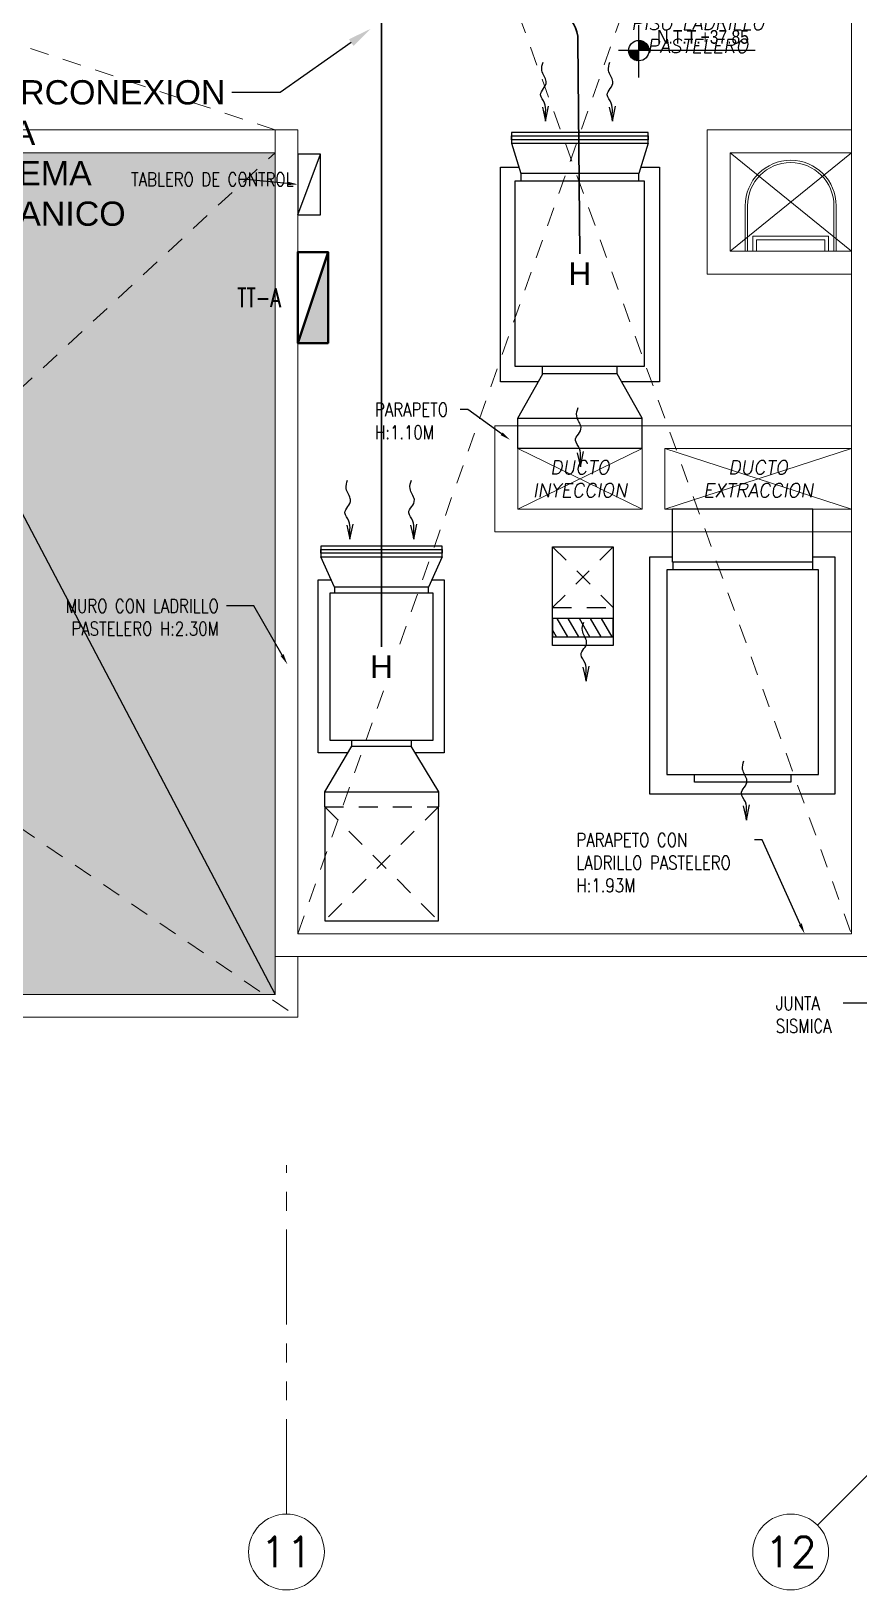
# Model space of a CAD drawing. Header units: millimetres. Extents: x -3 to 53, y -110 to 39.
# Drawn here: x 21.29 to 26.75, y -83.33 to -73.06 of the extents above; entities that cross this region are included whole.
import ezdxf
from ezdxf import colors
from ezdxf.entities.mleader import LeaderData, LeaderLine
from ezdxf.enums import TextEntityAlignment as Align
from ezdxf.math import Vec2, Vec3

# ---------------------------------------------------------------- set-up
doc = ezdxf.new("R2010")
doc.units = ezdxf.units.MM
doc.set_wipeout_variables(frame=1)
for name, pattern in [('HIDDEN2', [0.1875, 0.125, -0.0625]), ('PHANTOM', [63.5, 31.75, -6.35, 6.35, -6.35, 6.35, -6.35]), ('PHANTOM2', [1.25, 0.625, -0.125, 0.125, -0.125, 0.125, -0.125])]:
    doc.linetypes.add(name, pattern=pattern)
for name, color, linetype in [('A-EJES', 8, 'PHANTOM'), ('A-JARDIN', 8, 'Continuous'), ('A-LINEAS', 8, 'Continuous'), ('A-MURO BAJO', 8, 'Continuous'), ('A-NIVELES-NPT', 8, 'Continuous'), ('A-PROYECCIONES', 8, 'HIDDEN2'), ('A-TEXTO-ACABADO PISO', 8, 'Continuous'), ('A-TEXTO-INDICACIONES', 8, 'Continuous'), ('DLP_TEXTO AMBIENTE', 8, 'Continuous'), ('L3 Equipos y Ductos', 8, 'Continuous'), ('L4 Linea mediana', 8, 'Continuous'), ('L5 Linea mediana segmentada', 8, 'HIDDEN2'), ('L6 Linea fina', 8, 'Continuous')]:
    doc.layers.add(name, color=color, linetype=linetype)
for name, color, linetype, lineweight in [('DLP_MURO ALTO', 8, 'Continuous', 20), ('MQ.CANALI DYA', 3, 'LINEAPERPEN', 30), ('MQ.DETECTOR HUMO', 5, 'Continuous', 30), ('MQ.TABLERO', 8, 'Continuous', 40), ('MQ.TEXTO GENERAL', 255, 'Continuous', 40)]:
    doc.layers.add(name, color=color, linetype=linetype, lineweight=lineweight)
doc.styles.add('R80', font='ARIALN.TTF', dxfattribs={"height": 2.03})
doc.styles.add('ROMANS', font='ROMANS.shx', dxfattribs={"oblique": 10})
doc.styles.get("Standard").update_dxf_attribs({"font": 'arial.ttf'})
doc.styles.add('TXT_COTAS', font='romans.shx', dxfattribs={"width": 0.8})
doc.styles.add('XREF_TORREC$0$MQTEXTO', font='romans.shx')
doc.linetypes.add('LINEAPERPEN', pattern='A,0.75,-0.2,["I",Standard,S=0.12,R=0.09,X=0,Y=-0.06],-0.25', length=1.2)

# ---------------------------------------------------------------- blocks, each defined once
blk = doc.blocks.new('DETECTOR DE HUMO 1 EN 75')
blk.add_wipeout([(0.13, 0.13), (0.13, 0.132), (0.13, 0.133), (0.13, 0.135), (0.13, 0.137), (0.13, 0.138), (0.13, 0.14), (0.129, 0.141), (0.129, 0.143), (0.129, 0.145), (0.129, 0.146), (0.129, 0.148), (0.129, 0.15), (0.128, 0.151), (0.128, 0.153), (0.128, 0.154), (0.127, 0.156), (0.127, 0.158), (0.127, 0.159), (0.126, 0.161), (0.126, 0.162), (0.125, 0.164), (0.125, 0.165), (0.125, 0.167), (0.124, 0.169), (0.124, 0.17), (0.123, 0.172), (0.123, 0.173), (0.122, 0.175), (0.121, 0.176), (0.121, 0.178), (0.12, 0.179), (0.12, 0.181), (0.119, 0.182), (0.118, 0.184), (0.118, 0.185), (0.117, 0.187), (0.116, 0.188), (0.115, 0.19), (0.115, 0.191), (0.114, 0.193), (0.113, 0.194), (0.112, 0.195), (0.111, 0.197), (0.111, 0.198), (0.11, 0.2), (0.109, 0.201), (0.108, 0.202), (0.107, 0.204), (0.106, 0.205), (0.105, 0.206), (0.104, 0.208), (0.103, 0.209), (0.102, 0.21), (0.101, 0.212), (0.1, 0.213), (0.099, 0.214), (0.098, 0.215), (0.097, 0.217), (0.096, 0.218), (0.095, 0.219), (0.094, 0.22), (0.092, 0.221), (0.091, 0.222), (0.09, 0.224), (0.089, 0.225), (0.088, 0.226), (0.087, 0.227), (0.085, 0.228), (0.084, 0.229), (0.083, 0.23), (0.082, 0.231), (0.08, 0.232), (0.079, 0.233), (0.078, 0.234), (0.076, 0.235), (0.075, 0.236), (0.074, 0.237), (0.072, 0.238), (0.071, 0.239), (0.07, 0.24), (0.068, 0.241), (0.067, 0.241), (0.065, 0.242), (0.064, 0.243), (0.063, 0.244), (0.061, 0.245), (0.06, 0.245), (0.058, 0.246), (0.057, 0.247), (0.055, 0.248), (0.054, 0.248), (0.052, 0.249), (0.051, 0.25), (0.049, 0.25), (0.048, 0.251), (0.046, 0.251), (0.045, 0.252), (0.043, 0.253), (0.042, 0.253), (0.04, 0.254), (0.039, 0.254), (0.037, 0.255), (0.035, 0.255), (0.034, 0.255), (0.032, 0.256), (0.031, 0.256), (0.029, 0.257), (0.028, 0.257), (0.026, 0.257), (0.024, 0.258), (0.023, 0.258), (0.021, 0.258), (0.02, 0.259), (0.018, 0.259), (0.016, 0.259), (0.015, 0.259), (0.013, 0.259), (0.011, 0.259), (0.01, 0.26), (0.008, 0.26), (0.007, 0.26), (0.005, 0.26), (0.003, 0.26), (0.002, 0.26), (0, 0.26), (-0.002, 0.26), (-0.003, 0.26), (-0.005, 0.26), (-0.007, 0.26), (-0.008, 0.26), (-0.01, 0.26), (-0.011, 0.259), (-0.013, 0.259), (-0.015, 0.259), (-0.016, 0.259), (-0.018, 0.259), (-0.02, 0.259), (-0.021, 0.258), (-0.023, 0.258), (-0.024, 0.258), (-0.026, 0.257), (-0.028, 0.257), (-0.029, 0.257), (-0.031, 0.256), (-0.032, 0.256), (-0.034, 0.255), (-0.035, 0.255), (-0.037, 0.255), (-0.039, 0.254), (-0.04, 0.254), (-0.042, 0.253), (-0.043, 0.253), (-0.045, 0.252), (-0.046, 0.251), (-0.048, 0.251), (-0.049, 0.25), (-0.051, 0.25), (-0.052, 0.249), (-0.054, 0.248), (-0.055, 0.248), (-0.057, 0.247), (-0.058, 0.246), (-0.06, 0.245), (-0.061, 0.245), (-0.063, 0.244), (-0.064, 0.243), (-0.065, 0.242), (-0.067, 0.241), (-0.068, 0.241), (-0.07, 0.24), (-0.071, 0.239), (-0.072, 0.238), (-0.074, 0.237), (-0.075, 0.236), (-0.076, 0.235), (-0.078, 0.234), (-0.079, 0.233), (-0.08, 0.232), (-0.082, 0.231), (-0.083, 0.23), (-0.084, 0.229), (-0.085, 0.228), (-0.087, 0.227), (-0.088, 0.226), (-0.089, 0.225), (-0.09, 0.224), (-0.091, 0.222), (-0.092, 0.221), (-0.094, 0.22), (-0.095, 0.219), (-0.096, 0.218), (-0.097, 0.217), (-0.098, 0.215), (-0.099, 0.214), (-0.1, 0.213), (-0.101, 0.212), (-0.102, 0.21), (-0.103, 0.209), (-0.104, 0.208), (-0.105, 0.206), (-0.106, 0.205), (-0.107, 0.204), (-0.108, 0.202), (-0.109, 0.201), (-0.11, 0.2), (-0.111, 0.198), (-0.111, 0.197), (-0.112, 0.195), (-0.113, 0.194), (-0.114, 0.193), (-0.115, 0.191), (-0.115, 0.19), (-0.116, 0.188), (-0.117, 0.187), (-0.118, 0.185), (-0.118, 0.184), (-0.119, 0.182), (-0.12, 0.181), (-0.12, 0.179), (-0.121, 0.178), (-0.121, 0.176), (-0.122, 0.175), (-0.123, 0.173), (-0.123, 0.172), (-0.124, 0.17), (-0.124, 0.169), (-0.125, 0.167), (-0.125, 0.165), (-0.125, 0.164), (-0.126, 0.162), (-0.126, 0.161), (-0.127, 0.159), (-0.127, 0.158), (-0.127, 0.156), (-0.128, 0.154), (-0.128, 0.153), (-0.128, 0.151), (-0.129, 0.15), (-0.129, 0.148), (-0.129, 0.146), (-0.129, 0.145), (-0.129, 0.143), (-0.129, 0.141), (-0.13, 0.14), (-0.13, 0.138), (-0.13, 0.137), (-0.13, 0.135), (-0.13, 0.133), (-0.13, 0.132), (-0.13, 0.13), (-0.13, 0.128), (-0.13, 0.127), (-0.13, 0.125), (-0.13, 0.123), (-0.13, 0.122), (-0.13, 0.12), (-0.129, 0.119), (-0.129, 0.117), (-0.129, 0.115), (-0.129, 0.114), (-0.129, 0.112), (-0.129, 0.11), (-0.128, 0.109), (-0.128, 0.107), (-0.128, 0.106), (-0.127, 0.104), (-0.127, 0.102), (-0.127, 0.101), (-0.126, 0.099), (-0.126, 0.098), (-0.125, 0.096), (-0.125, 0.095), (-0.125, 0.093), (-0.124, 0.091), (-0.124, 0.09), (-0.123, 0.088), (-0.123, 0.087), (-0.122, 0.085), (-0.121, 0.084), (-0.121, 0.082), (-0.12, 0.081), (-0.12, 0.079), (-0.119, 0.078), (-0.118, 0.076), (-0.118, 0.075), (-0.117, 0.073), (-0.116, 0.072), (-0.115, 0.07), (-0.115, 0.069), (-0.114, 0.067), (-0.113, 0.066), (-0.112, 0.065), (-0.111, 0.063), (-0.111, 0.062), (-0.11, 0.06), (-0.109, 0.059), (-0.108, 0.058), (-0.107, 0.056), (-0.106, 0.055), (-0.105, 0.054), (-0.104, 0.052), (-0.103, 0.051), (-0.102, 0.05), (-0.101, 0.048), (-0.1, 0.047), (-0.099, 0.046), (-0.098, 0.045), (-0.097, 0.043), (-0.096, 0.042), (-0.095, 0.041), (-0.094, 0.04), (-0.092, 0.039), (-0.091, 0.038), (-0.09, 0.036), (-0.089, 0.035), (-0.088, 0.034), (-0.087, 0.033), (-0.085, 0.032), (-0.084, 0.031), (-0.083, 0.03), (-0.082, 0.029), (-0.08, 0.028), (-0.079, 0.027), (-0.078, 0.026), (-0.076, 0.025), (-0.075, 0.024), (-0.074, 0.023), (-0.072, 0.022), (-0.071, 0.021), (-0.07, 0.02), (-0.068, 0.019), (-0.067, 0.019), (-0.065, 0.018), (-0.064, 0.017), (-0.063, 0.016), (-0.061, 0.015), (-0.06, 0.015), (-0.058, 0.014), (-0.057, 0.013), (-0.055, 0.012), (-0.054, 0.012), (-0.052, 0.011), (-0.051, 0.01), (-0.049, 0.01), (-0.048, 0.009), (-0.046, 0.009), (-0.045, 0.008), (-0.043, 0.007), (-0.042, 0.007), (-0.04, 0.006), (-0.039, 0.006), (-0.037, 0.005), (-0.035, 0.005), (-0.034, 0.005), (-0.032, 0.004), (-0.031, 0.004), (-0.029, 0.003), (-0.028, 0.003), (-0.026, 0.003), (-0.024, 0.002), (-0.023, 0.002), (-0.021, 0.002), (-0.02, 0.001), (-0.018, 0.001), (-0.016, 0.001), (-0.015, 0.001), (-0.013, 0.001), (-0.011, 0.001), (-0.01, 0), (-0.008, 0), (-0.007, 0), (-0.005, 0), (-0.003, 0), (-0.002, 0), (0, 0), (0.002, 0), (0.003, 0), (0.005, 0), (0.007, 0), (0.008, 0), (0.01, 0), (0.011, 0.001), (0.013, 0.001), (0.015, 0.001), (0.016, 0.001), (0.018, 0.001), (0.02, 0.001), (0.021, 0.002), (0.023, 0.002), (0.024, 0.002), (0.026, 0.003), (0.028, 0.003), (0.029, 0.003), (0.031, 0.004), (0.032, 0.004), (0.034, 0.005), (0.035, 0.005), (0.037, 0.005), (0.039, 0.006), (0.04, 0.006), (0.042, 0.007), (0.043, 0.007), (0.045, 0.008), (0.046, 0.009), (0.048, 0.009), (0.049, 0.01), (0.051, 0.01), (0.052, 0.011), (0.054, 0.012), (0.055, 0.012), (0.057, 0.013), (0.058, 0.014), (0.06, 0.015), (0.061, 0.015), (0.063, 0.016), (0.064, 0.017), (0.065, 0.018), (0.067, 0.019), (0.068, 0.019), (0.07, 0.02), (0.071, 0.021), (0.072, 0.022), (0.074, 0.023), (0.075, 0.024), (0.076, 0.025), (0.078, 0.026), (0.079, 0.027), (0.08, 0.028), (0.082, 0.029), (0.083, 0.03), (0.084, 0.031), (0.085, 0.032), (0.087, 0.033), (0.088, 0.034), (0.089, 0.035), (0.09, 0.036), (0.091, 0.038), (0.092, 0.039), (0.094, 0.04), (0.095, 0.041), (0.096, 0.042), (0.097, 0.043), (0.098, 0.045), (0.099, 0.046), (0.1, 0.047), (0.101, 0.048), (0.102, 0.05), (0.103, 0.051), (0.104, 0.052), (0.105, 0.054), (0.106, 0.055), (0.107, 0.056), (0.108, 0.058), (0.109, 0.059), (0.11, 0.06), (0.111, 0.062), (0.111, 0.063), (0.112, 0.065), (0.113, 0.066), (0.114, 0.067), (0.115, 0.069), (0.115, 0.07), (0.116, 0.072), (0.117, 0.073), (0.118, 0.075), (0.118, 0.076), (0.119, 0.078), (0.12, 0.079), (0.12, 0.081), (0.121, 0.082), (0.121, 0.084), (0.122, 0.085), (0.123, 0.087), (0.123, 0.088), (0.124, 0.09), (0.124, 0.091), (0.125, 0.093), (0.125, 0.095), (0.125, 0.096), (0.126, 0.098), (0.126, 0.099), (0.127, 0.101), (0.127, 0.102), (0.127, 0.104), (0.128, 0.106), (0.128, 0.107), (0.128, 0.109), (0.129, 0.11), (0.129, 0.112), (0.129, 0.114), (0.129, 0.115), (0.129, 0.117), (0.129, 0.119), (0.13, 0.12), (0.13, 0.122), (0.13, 0.123), (0.13, 0.125), (0.13, 0.127), (0.13, 0.128)]).dxf.layer = 'MQ.DETECTOR HUMO'
at = {"layer": 'MQ.DETECTOR HUMO'}
blk.add_text('H', height=0.15, rotation=180, dxfattribs=at).set_placement((0, 0.13), align=Align.MIDDLE_CENTER)
blk = doc.blocks.new('TEXTO DUCTOS PT')
at = {"layer": 'A-TEXTO-INDICACIONES', "char_height": 0.09, "width": 0.4157, "attachment_point": 5, "style": 'ROMANS'}
for s, insert in [('\\pxsm1,qc,t16;DUCTO INYECCION', (23.56, -9.825, 0)), ('\\pxsm1,qc,t16;DUCTO EXTRACCION', (24.735, -9.825, 0))]:
    blk.add_mtext(s, dxfattribs=dict(at, insert=insert))
blk = doc.blocks.new('Ejes_Torre C')
at = {"color": 8, "lineweight": 0}
blk.add_line((26.85, -2.5), (26.477, -2.873), dxfattribs=at)
at = {"layer": 'A-EJES', "color": 8, "linetype": 'PHANTOM2', "lineweight": 0}
blk.add_lwpolyline([(22.975, -2.8), (22.975, -0.5)], dxfattribs=at)
at = {"layer": 'A-EJES', "color": 8, "linetype": 'Continuous', "lineweight": 0}
for centre in [(22.975, -3.05), (26.3, -3.05)]:
    blk.add_circle(centre, 0.25, dxfattribs=at)
at = {"layer": 'A-EJES', "color": 8, "linetype": 'Continuous', "lineweight": 0, "style": 'ROMANS'}
for s, p in [('11', (22.975, -3.05)), ('12', (26.3, -3.05))]:
    blk.add_text(s, height=0.2, dxfattribs=at).set_placement(p, align=Align.MIDDLE_CENTER)
blk = doc.blocks.new('IISS-AZ')
at = {"color": 8}
blk.add_line((-28.3, -8.474, 0), (-25.8, -13.225, 0), dxfattribs=at)
blk = doc.blocks.new('TEXTO AMBIENTES AZ')
at = {"layer": 'A-TEXTO-ACABADO PISO', "color": 8, "lineweight": 0, "insert": (24.337, -6.776), "char_height": 0.09, "attachment_point": 2, "style": 'ROMANS'}
blk.add_mtext_dynamic_manual_height_columns('PISO LADRILLO PASTELERO', width=1.20225, gutter_width=12.5, heights=[0], dxfattribs=at)
blk = doc.blocks.new('DPTO 75_D3')
at = {"layer": 'A-MURO BAJO', "color": 8, "lineweight": 0}
for p, q in [((10.75, -5.45, 0), (10.75, -5.7, 0)), ((10.9, -5.45, 0), (10.9, -5.85, 0)), ((-0.75, -5.7, 0), (10.75, -5.7, 0)), ((-1.8, -5.85, 0), (10.9, -5.85, 0))]:
    blk.add_line(p, q, dxfattribs=at)
at = {"layer": 'A-PROYECCIONES', "color": 8, "lineweight": 0}
for p, q in [((4.6, -5.85, 0), (10.75, -0.15, 0)), ((4.6, -1.55, 0), (10.9, -5.85, 0))]:
    blk.add_line(p, q, dxfattribs=at)
at = {"layer": 'DLP_MURO ALTO', "color": 8, "lineweight": 0}
for p, q in [((8.15, 0, 0), (10.75, 0, 0)), ((10.75, -0.15, 0), (8.15, -0.15, 0))]:
    blk.add_line(p, q, dxfattribs=at)
blk = doc.blocks.new('SIM NIVEL PLANTA')
at = {"linetype": 'Continuous'}
h = blk.add_hatch(dxfattribs=at)
h.set_pattern_fill('_USER', color=8, scale=0.089997, angle=45, style=0, pattern_type=0)
h.set_pattern_definition([(45, (31854.49523, 23864.84028), (-0.06363728001, 0.06363728001), [])])
h.paths.add_polyline_path([(-17.33, 0), (-15.98, 0, 0.409209), (-17.33, 1.33)])
h.paths.add_polyline_path([(-18.68, 0, 0.004279), (-18.68, -0.02, 0.414214), (-17.33, -1.37), (-17.33, 0)])
at = {"color": 8}
for p, q in [((-17.33, -3.58), (-17.33, 3.34)), ((-2, 0), (-20, 0))]:
    blk.add_line(p, q, dxfattribs=at)
at = {"color": 8, "linetype": 'Continuous'}
blk.add_circle((-17.33, -0.02), 1.35, dxfattribs=at)
at = {"color": 8, "style": 'R80'}
blk.add_attdef('N.P.T.+0.00', text='', height=1.8, dxfattribs=at).set_placement((-8.87, 1.77), align=Align.MIDDLE_CENTER)
blk = doc.blocks.new('DA 18_18')
at = {"layer": 'L3 Equipos y Ductos', "ltscale": 0.7}
for points in [[(-0.38, 0.159), (-0.43, 0.159), (-0.43, -0.764), (-0.38, -0.764)], [(0.97, 0.015), (1.02, 0.015), (1.02, -0.62), (0.97, -0.62)]]:
    blk.add_lwpolyline(points, dxfattribs=at)
blk.add_lwpolyline([(-0.38, -0.803), (0.97, -0.803), (0.97, 0.197), (-0.38, 0.197)], close=True, dxfattribs=at)
blk = doc.blocks.new('flujo11')
at = {"layer": 'L6 Linea fina'}
for p, q in [((0, 0), (-0.02, -0.1)), ((0.021, -0.093), (0, 0))]:
    blk.add_line(p, q, dxfattribs=at)
blk.add_open_spline([(0, 0), (0.006, -0.043), (-0.016, -0.105), (0.061, -0.19), (-0.035, -0.24), (0.037, -0.331), (0.022, -0.372), (0.016, -0.39)], degree=3, knots=[0, 0, 0, 0, 0.0524684, 0.0807049, 0.1300475, 0.160067, 0.1839926, 0.1839926, 0.1839926, 0.1839926], dxfattribs=at)
blk = doc.blocks.new('DA 15_15')
at = {"layer": 'L3 Equipos y Ductos', "ltscale": 0.7}
blk.add_lwpolyline([(0, -0.855), (1.22, -0.855), (1.22, 0), (0, 0)], close=True, dxfattribs=at)
for points in [[(0, -0.038), (-0.05, -0.038), (-0.05, -0.817), (0, -0.817)], [(1.22, -0.183), (1.27, -0.183), (1.27, -0.673), (1.22, -0.673)]]:
    blk.add_lwpolyline(points, dxfattribs=at)
blk = doc.blocks.new('DA 12_12')
at = {"layer": 'L3 Equipos y Ductos', "ltscale": 0.7}
for points in [[(0.145, 0.485), (0.145, 0.525), (0.535, 0.525), (0.535, 0.485)], [(0.03, -0.485), (0.03, -0.525), (0.65, -0.525), (0.65, -0.485)]]:
    blk.add_lwpolyline(points, dxfattribs=at)
blk.add_lwpolyline([(0.68, -0.485), (0.68, 0.485), (0, 0.485), (0, -0.485)], close=True, dxfattribs=at)
blk = doc.blocks.new('XREF_TORREC$0$TABLERO')
at = {"layer": 'MQ.TABLERO'}
h = blk.add_hatch(color=256, dxfattribs=at)
h.dxf.hatch_style = 1
h.paths.add_polyline_path([(-0.3, 0), (0.3, -0.2), (0.3, 0)])
blk.add_lwpolyline([(-0.3, 0), (0.3, 0), (0.3, -0.2), (-0.3, -0.2), (-0.3, 0), (0.3, -0.2)], dxfattribs=at)
blk = doc.blocks.new('TEXTO NOTAS AZ')
at = {"layer": 'A-TEXTO-INDICACIONES', "color": 8, "lineweight": 0}
ml = blk.add_multileader_mtext('Standard', dxfattribs=at)
ml.set_content('TABLERO DE CONTROL', color=8, style='TXT_COTAS')
ml.set_leader_properties(color=7)
ml.build(insert=Vec2(0, 0))
ml.multileader.update_dxf_attribs({"dogleg_length": 0.05, "arrow_head_size": 0.07})
ctx = ml.context
ctx.base_point, ctx.char_height, ctx.arrow_head_size, ctx.landing_gap_size, ctx.plane_origin = Vec3(20.551, -7.851), 0.09, 0.07, 0.05, Vec3(21.408, -7.859)
notes = []
notes.append((ctx, [(1, (1, 1, 0), (21.36, -7.851), (-1, 0), 0.05, [(0, [(21.7, -7.884)], 0, [])])]))
ctx.mtext.insert, ctx.mtext.width, ctx.mtext.defined_height, ctx.mtext.flow_direction = Vec3(20.601, -7.806), 1.02406, 0.515, 5
ml = blk.add_multileader_mtext('Standard', dxfattribs=at)
ml.set_content('\\pxsm1;PARAPETO\\P\\pt16;H:1.10M', color=8, style='TXT_COTAS')
ml.set_leader_properties(color=7)
ml.build(insert=Vec2(0, 0))
ml.multileader.update_dxf_attribs({"dogleg_length": 0.05, "arrow_head_size": 0.07})
ctx = ml.context
ctx.base_point, ctx.char_height, ctx.arrow_head_size, ctx.landing_gap_size, ctx.plane_origin = Vec3(22.159, -9.369), 0.09, 0.07, 0.05, Vec3(21.643, -9.675)
notes.append((ctx, [(1, (1, 1, 0), (22.82, -9.369), (-1, 0), 0.05, [(0, [(23.101, -9.569)], 0, [])])]))
ctx.mtext.insert, ctx.mtext.width, ctx.mtext.defined_height, ctx.mtext.flow_direction = Vec3(22.209, -9.324), 1.02406, 0.515, 5
ml = blk.add_multileader_mtext('Standard', dxfattribs=at)
ml.set_content('\\pxsm1;MURO CON LADRILLO PASTELERO H:2.30M', color=8, style='TXT_COTAS')
ml.set_leader_properties(color=7)
ml.build(insert=Vec2(0, 0))
ml.multileader.update_dxf_attribs({"dogleg_length": 0.05, "arrow_head_size": 0.07})
ctx = ml.context
ctx.base_point, ctx.char_height, ctx.arrow_head_size, ctx.landing_gap_size, ctx.plane_origin = Vec3(19.998, -10.663), 0.09, 0.07, 0.05, Vec3(21.434, -10.869)
ctx.text_align_type = 2
notes.append((ctx, [(0, (1, 1, 0), (21.411, -10.663), (-1, 0), 0.181, [(0, [(21.631, -11.048)], 0, [])])]))
ctx.mtext.insert, ctx.mtext.width, ctx.mtext.defined_height, ctx.mtext.alignment, ctx.mtext.flow_direction = Vec3(21.179, -10.618), 1.40122, 0.805, 3, 5
ml = blk.add_multileader_mtext('Standard', dxfattribs=at)
ml.set_content('\\pxsm1;PARAPETO CON LADRILLO PASTELERO\\P\\pt16;H:1.93M', color=8, style='TXT_COTAS')
ml.set_leader_properties(color=7)
ml.build(insert=Vec2(0, 0))
ml.multileader.update_dxf_attribs({"dogleg_length": 0.05, "arrow_head_size": 0.07})
ctx = ml.context
ctx.base_point, ctx.char_height, ctx.arrow_head_size, ctx.landing_gap_size, ctx.plane_origin = Vec3(23.487, -12.206), 0.09, 0.07, 0.05, Vec3(23.585, -12.641)
notes.append((ctx, [(1, (1, 1, 0), (24.761, -12.206), (-1, 0), 0.05, [(0, [(25.042, -12.825)], 0, [])])]))
ctx.mtext.insert, ctx.mtext.width, ctx.mtext.defined_height, ctx.mtext.flow_direction = Vec3(23.537, -12.161), 1.30255, 0.515, 5
ml = blk.add_multileader_mtext('Standard', dxfattribs=at)
ml.set_content('\\pxsm1,t16;JUNTA \\PSISMICA', color=8, style='TXT_COTAS')
ml.set_leader_properties(color=7)
ml.build(insert=Vec2(0, 0))
ml.multileader.update_dxf_attribs({"dogleg_length": 0.05, "arrow_head_size": 0.07})
ctx = ml.context
ctx.base_point, ctx.char_height, ctx.arrow_head_size, ctx.landing_gap_size, ctx.plane_origin = Vec3(24.802, -13.282), 0.09, 0.07, 0.05, Vec3(24.583, -13.866)
notes.append((ctx, [(1, (1, 1, 0), (25.503, -13.282), (-1, 0), 0.206, [(0, [(25.598, -12.962)], 0, [])])]))
ctx.mtext.insert, ctx.mtext.width, ctx.mtext.defined_height, ctx.mtext.flow_direction = Vec3(24.852, -13.237), 1.02406, 0.515, 5
for ctx, leaders in notes:
    for number, flags, end, landing, length, lines in leaders:
        leader = LeaderData()
        leader.index, (leader.has_last_leader_line, leader.has_dogleg_vector, leader.attachment_direction) = number, flags
        leader.last_leader_point, leader.dogleg_vector, leader.dogleg_length = Vec3(end), Vec3(landing), length
        for number, points, colour, breaks in lines:
            line = LeaderLine()
            line.index, line.vertices, line.color, line.breaks = number, Vec3.list(points), colors.encode_raw_color(colour), breaks
            leader.lines.append(line)
        ctx.leaders.append(leader)
blk = doc.blocks.new('arq.')
at = {"layer": 'A-JARDIN', "ltscale": 0.5}
h = blk.add_hatch(dxfattribs=at)
h.set_pattern_fill('AR-SAND', color=8, scale=0.0025)
h.set_pattern_definition([(37.5, (166.04783, -0.33881), (-0.00400008, 0.12235331), [0, -0.09652, 0, -0.10795, 0, -0.1031875]), (7.5, (166.04783, -0.33881), (0.11238082, 0.17920628), [0, -0.05207, 0, -0.086995, 0, -0.0333375]), (327.5, (165.96972, -0.33881), (0.19774809, 0.0003593), [0, -0.03175, 0, -0.1143, 0, -0.149225]), (317.5, (165.96972, -0.33881), (0.1908891, 0.05573233), [0, -0.015875, 0, -0.07493, 0, -0.085725])])
h.paths.add_polyline_path([(101.363, -67.239), (101.362, -71.139), (104.162, -71.139), (104.162, -68.589), (105.912, -68.589), (105.912, -67.539), (105.912, -67.239)])
h.paths.add_polyline_path([(101.363, -75.189), (101.362, -71.289), (104.162, -71.289), (104.162, -73.839), (105.912, -73.839), (105.912, -74.889), (105.91, -75.189), (104.548, -75.189), (103.188, -75.189)])
h.paths.add_polyline_path([(121.063, -64.914), (124.112, -64.914), (124.112, -69.064), (123.512, -69.064), (123.512, -70.464), (121.063, -70.464), (121.063, -70.614), (121.062, -70.614), (121.062, -69.464), (120.413, -69.464), (120.412, -69.789), (117.962, -69.789), (117.962, -67.739), (121.063, -67.739)])
h.paths.add_polyline_path([(121.512, -77.514), (124.112, -77.514), (124.112, -71.964), (121.513, -71.964), (121.513, -71.814), (121.512, -71.814), (121.512, -72.964), (120.412, -72.964), (120.412, -72.639), (117.962, -72.639), (117.962, -74.689), (121.512, -74.679)])
at = {"layer": 'L4 Linea mediana', "ltscale": 0.5}
h = blk.add_hatch(dxfattribs=at)
h.set_pattern_fill('ANSI31', color=256, scale=0.02, angle=435)
h.set_pattern_definition([(120, (126.24342, -75.155576), (-0.054993, -0.03175), [])])
h.paths.add_polyline_path([(125.943, -75.156), (126.343, -75.156), (126.343, -75.036), (125.943, -75.036)])
at = {"color": 8, "lineweight": 0}
for points in [[(127.213, -72.614), (127.213, -72.314, -1), (127.813, -72.314), (127.813, -72.614)], [(127.228, -72.614), (127.228, -72.314, -1), (127.798, -72.314), (127.798, -72.614)]]:
    blk.add_lwpolyline(points, format="xyb", dxfattribs=at)
at = {"layer": 'A-LINEAS', "color": 8, "lineweight": 0}
for p, q in [((127.913, -71.814), (126.963, -71.814)), ((126.963, -72.764), (126.963, -71.814)), ((127.113, -72.614), (127.913, -71.964)), ((127.913, -71.964), (127.113, -71.964)), ((127.113, -71.964), (127.913, -72.614)), ((127.113, -72.614), (127.113, -71.964)), ((127.763, -72.514), (127.263, -72.514)), ((127.263, -72.514), (127.263, -72.614)), ((127.738, -72.539), (127.288, -72.539)), ((127.288, -72.539), (127.288, -72.614)), ((127.738, -72.539), (127.738, -72.614)), ((127.763, -72.514), (127.763, -72.614)), ((127.913, -72.614), (127.113, -72.614)), ((127.913, -72.764), (126.963, -72.764))]:
    blk.add_line(p, q, dxfattribs=at)
at = {"layer": 'A-LINEAS', "color": 8, "linetype": 'Continuous', "lineweight": 0}
for p, q in [((125.713, -73.914, 0), (126.533, -74.314, 0)), ((126.533, -73.914, 0), (125.713, -74.314)), ((126.683, -73.914, 0), (127.913, -74.314)), ((127.913, -73.914), (126.683, -74.314, 0))]:
    blk.add_line(p, q, dxfattribs=at)
at = {"layer": 'A-MURO BAJO', "color": 8, "lineweight": 0}
for p, q in [((125.563, -74.464), (125.563, -73.764)), ((125.563, -73.764), (127.913, -73.764)), ((125.713, -73.914), (125.713, -74.314)), ((125.713, -73.914), (126.533, -73.914)), ((126.533, -73.914), (126.533, -74.314)), ((126.683, -73.914), (127.913, -73.914)), ((126.683, -74.314), (126.683, -73.914)), ((125.713, -74.314), (126.533, -74.314)), ((127.913, -74.314), (126.683, -74.314)), ((127.913, -74.464), (125.563, -74.464))]:
    blk.add_line(p, q, dxfattribs=at)
at = {"layer": 'DLP_MURO ALTO', "color": 8, "lineweight": 0}
blk.add_line((127.913, -77.114), (127.913, -66.764), dxfattribs=at)
at = {"layer": 'L3 Equipos y Ductos'}
for points in [[(125.673, -71.901), (126.573, -71.901), (126.573, -71.831), (125.673, -71.831)], [(125.215, -74.558), (124.415, -74.558), (124.415, -74.628), (125.215, -74.628)]]:
    blk.add_lwpolyline(points, close=True, dxfattribs=at)
for points in [[(125.673, -71.901), (125.733, -72.101)], [(126.573, -71.901), (126.512, -72.101)], [(125.713, -73.914), (125.713, -73.714), (125.878, -73.421)], [(126.533, -73.914), (126.533, -73.714), (126.368, -73.421)], [(125.713, -73.714), (126.533, -73.714)], [(126.533, -73.914), (125.713, -73.914)], [(126.734, -74.664), (126.734, -74.314)], [(127.658, -74.664), (127.658, -74.314), (126.734, -74.314)], [(125.943, -74.962), (125.943, -74.562), (126.343, -74.562), (126.343, -74.962), (126.343, -75.062), (126.343, -75.212), (125.943, -75.212), (125.943, -74.962)], [(124.505, -74.828), (124.415, -74.628)], [(125.215, -74.628), (125.124, -74.828)], [(124.44, -76.177), (124.62, -75.877)], [(125.009, -75.877), (125.19, -76.177)], [(124.44, -76.277), (124.44, -76.177), (125.19, -76.177), (125.19, -76.277)], [(124.44, -76.277), (124.44, -77.027), (125.19, -77.027), (125.19, -76.277)]]:
    blk.add_lwpolyline(points, dxfattribs=at)
at = {"layer": 'L4 Linea mediana'}
for points in [[(125.673, -71.853), (126.573, -71.853), (126.573, -71.879), (125.673, -71.879)], [(124.263, -71.973), (124.263, -72.373), (124.413, -72.373), (124.413, -71.973)], [(125.215, -74.605), (124.415, -74.605), (124.415, -74.58), (125.215, -74.58)]]:
    blk.add_lwpolyline(points, close=True, dxfattribs=at)
for points in [[(124.263, -72.373), (124.413, -71.973)], [(125.848, -73.474), (125.599, -73.474), (125.599, -72.06), (125.721, -72.06)], [(126.525, -72.06), (126.647, -72.06), (126.647, -73.474), (126.398, -73.474)], [(127.658, -74.629), (127.803, -74.629), (127.803, -76.193), (126.584, -76.193), (126.584, -74.629), (126.734, -74.629)], [(124.594, -75.921), (124.398, -75.921), (124.398, -74.779), (124.483, -74.779)], [(125.146, -74.779), (125.229, -74.779), (125.229, -75.921), (125.035, -75.921)]]:
    blk.add_lwpolyline(points, dxfattribs=at)
at = {"layer": 'L4 Linea mediana', "ltscale": 0.5}
blk.add_lwpolyline([(125.943, -75.156), (126.343, -75.156), (126.343, -75.036), (125.943, -75.036), (125.943, -75.156)], dxfattribs=at)
at = {"layer": 'L5 Linea mediana segmentada'}
for points in [[(125.943, -74.562), (126.343, -74.962)], [(126.343, -74.562), (125.943, -74.962)], [(125.943, -74.962), (126.343, -74.962)], [(124.44, -76.277), (125.19, -77.027)], [(125.19, -76.277), (124.44, -77.027)], [(124.44, -76.277), (125.19, -76.277)]]:
    blk.add_lwpolyline(points, dxfattribs=at)
at = {"color": 8}
blk.add_blockref('IISS-AZ', (149.913, -64.289), dxfattribs=at)
at = {"layer": 'A-EJES', "color": 8, "lineweight": 0}
blk.add_blockref('Ejes_Torre C', (101.213, -78.139), dxfattribs=at)
at = {"layer": 'A-NIVELES-NPT', "color": 8, "lineweight": 0}
ref = blk.add_blockref('SIM NIVEL PLANTA', (127.378, -71.29), dxfattribs=dict(at, xscale=0.05, yscale=0.05, zscale=0.05))
ref.add_attrib('N.P.T.+0.00', 'N.T.T.+37.85', dxfattribs={"layer": '0', "height": 0.09, "style": 'R80'}).set_placement((126.935, -71.201), align=Align.MIDDLE_CENTER)
at = {"layer": 'A-TEXTO-INDICACIONES', "color": 8}
blk.add_blockref('TEXTO NOTAS AZ', (102.563, -64.289), dxfattribs=at)
at = {"layer": 'A-TEXTO-INDICACIONES', "color": 8, "lineweight": 0}
blk.add_blockref('TEXTO DUCTOS PT', (102.563, -64.289), dxfattribs=at)
at = {"layer": 'DLP_TEXTO AMBIENTE', "color": 8}
blk.add_blockref('TEXTO AMBIENTES AZ', (102.563, -64.289), dxfattribs=at)
at = {"layer": 'L3 Equipos y Ductos'}
for name, p, rotation in [('flujo11', (125.897, -71.757), 180), ('flujo11', (126.337, -71.757), 180), ('DA 15_15', (126.55, -72.151), 270), ('flujo11', (126.127, -74.035), 180), ('flujo11', (124.607, -74.513), 180), ('flujo11', (125.028, -74.513), 180), ('DA 18_18', (127.499, -75.094), 270), ('flujo11', (126.164, -75.449), 180), ('flujo11', (127.221, -76.364), 180)]:
    blk.add_blockref(name, p, dxfattribs=dict(at, rotation=rotation))
at = {"layer": 'L6 Linea fina', "rotation": 180}
blk.add_blockref('DA 12_12', (125.155, -75.353), dxfattribs=at)
at = {"color": 8}
blk.add_blockref('DPTO 75_D3', (113.363, -71.814, 0), dxfattribs=at)
at = {"layer": 'A-PROYECCIONES', "color": 8, "lineweight": 0}
for p, q in [((124.113, -66.614), (127.913, -77.114)), ((124.263, -77.114), (127.913, -66.764))]:
    blk.add_line(p, q, dxfattribs=at)
blk.add_lwpolyline([(124.113, -71.814), (120.513, -70.614)], dxfattribs=at)
at = {"layer": 'DLP_MURO ALTO', "color": 8, "lineweight": 0}
blk.add_line((124.263, -77.114), (127.913, -77.114), dxfattribs=at)
blk.add_lwpolyline([(124.263, -77.114), (124.263, -71.814), (124.113, -71.814), (124.113, -77.264), (128.063, -77.264)], dxfattribs=at)
at = {"layer": 'MQ.TABLERO', "color": 8, "rotation": 270}
blk.add_blockref('XREF_TORREC$0$TABLERO', (124.463, -72.919), dxfattribs=at)
at = {"layer": 'MQ.TEXTO GENERAL', "color": 8, "style": 'XREF_TORREC$0$MQTEXTO', "width": 0.7}
blk.add_text('TT-A', height=0.125, dxfattribs=at).set_placement((124.007, -72.919), align=Align.MIDDLE_CENTER)

msp = doc.modelspace()

# ---------------------------------------------------------------- block references
at = {"color": 7}
msp.add_blockref('arq.', (-101.212, -1.894), dxfattribs=at)

# ---------------------------------------------------------------- next in the draw order: block references
at = {"layer": 'MQ.DETECTOR HUMO', "rotation": 180}
for p in [(24.911, -74.525), (23.603, -77.116)]:
    msp.add_blockref('DETECTOR DE HUMO 1 EN 75', p, dxfattribs=at)

# ---------------------------------------------------------------- next in the draw order: linework, layer by layer
at = {"layer": 'MQ.CANALI DYA', "ltscale": 0.35}
for points in [[(23.603, -77.116), (23.603, -72.89, 0.414214), (23.478, -72.765), (23.351, -72.765)], [(23.703, -72.929), (24.786, -72.929, -0.289216), (24.898, -73.12), (24.911, -74.525)]]:
    msp.add_lwpolyline(points, format="xyb", dxfattribs=at)

# ---------------------------------------------------------------- next in the draw order: leaders
at = {"layer": 'MQ.TEXTO GENERAL', "color": 7}
ml = msp.add_multileader_mtext('Standard', dxfattribs=at)
ml.set_content('INTERCONEXION PARA SISTEMA MECANICO', color=7)
ml.set_leader_properties()
ml.build(insert=Vec2(0, 0))
ml.multileader.update_dxf_attribs({"arrow_head_size": 0.16, "scale": 0.04})
ctx = ml.context
ctx.base_point, ctx.scale, ctx.char_height, ctx.arrow_head_size, ctx.landing_gap_size, ctx.plane_origin = Vec3(20.631, -73.461), 0.04, 0.16, 0.16, 0.08, Vec3(20.531, -73.857)
notes = []
notes.append((ctx, [(0, (1, 1, 0), (22.935, -73.461), (-1, 0), 0.32, [(0, [(23.534, -73.04)], 0, [])])]))
ctx.mtext.insert, ctx.mtext.width, ctx.mtext.flow_direction = Vec3(20.711, -73.38), 2.34822, 5
ctx.mtext.has_bg_fill, ctx.mtext.bg_color, ctx.mtext.bg_scale_factor, ctx.mtext.bg_transparency, ctx.mtext.use_window_bg_color = 1, -1027028792, 1.5, 0, 1
for ctx, leaders in notes:
    for number, flags, end, landing, length, lines in leaders:
        leader = LeaderData()
        leader.index, (leader.has_last_leader_line, leader.has_dogleg_vector, leader.attachment_direction) = number, flags
        leader.last_leader_point, leader.dogleg_vector, leader.dogleg_length = Vec3(end), Vec3(landing), length
        for number, points, colour, breaks in lines:
            line = LeaderLine()
            line.index, line.vertices, line.color, line.breaks = number, Vec3.list(points), colors.encode_raw_color(colour), breaks
            leader.lines.append(line)
        ctx.leaders.append(leader)

doc.saveas('drawing.dxf')
